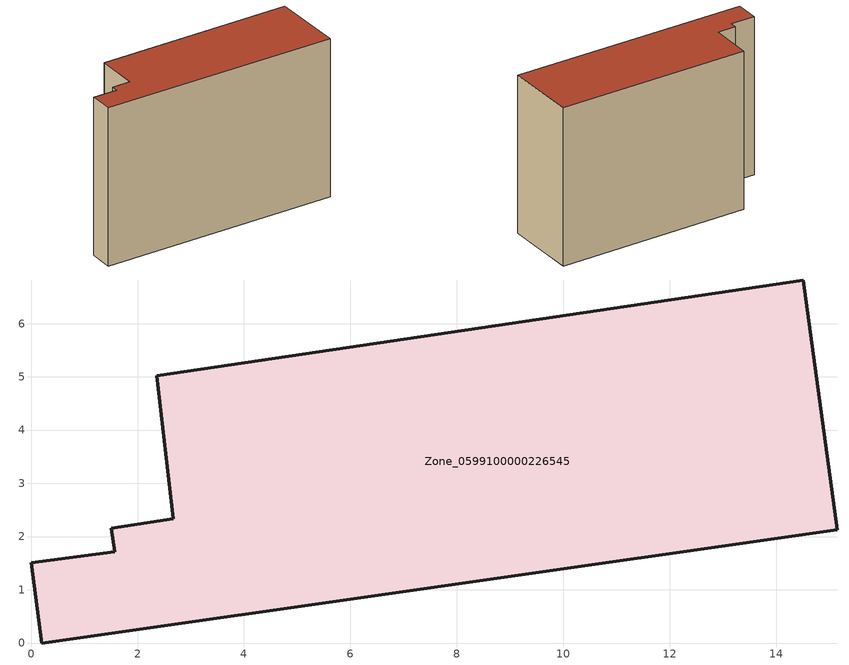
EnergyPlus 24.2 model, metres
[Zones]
Zone_0599100000226545
 floor ground (C_G): 14.51,6.82 15.15,2.13 0.2,0 0,1.51 1.57,1.72 1.51,2.16 2.67,2.33 2.36,5.02 z0
 wall outside (C_F): 2.67,2.33 1.51,2.16 1.57,1.72 0,1.51 0.2,0 15.15,2.13 14.51,6.82 2.36,5.02 2.67,2.33 z0:10.12
 roof outside (C_R): 14.51,6.82 2.36,5.02 2.67,2.33 1.51,2.16 1.57,1.72 0,1.51 0.2,0 15.15,2.13 z10.12
[BUILDING]
Pand.0599100000226545: North Axis=0; Terrain=City; Loads Convergence Tolerance Value=0.04; Temperature Convergence Tolerance Value=0.4; Solar Distribution=FullExterior; Maximum Number of Warmup Days=25; Minimum Number of Warmup Days=1
[Site:Location]
Rotterdam.The.Hague.AP_ZH_NLD Design_Conditions: Latitude=51.96; Longitude=4.45; Time Zone=1; Elevation=-4.5
[SITE:GROUNDTEMPERATURE:BUILDINGSURFACE]
18, 18, 18, 18, 18, 18, 18, 18, 18, 18, 18, 18
[MATERIAL] Thermal Absorptance=0.9; Solar Absorptance=0.7; Visible Absorptance=0.7
Name | Roughness | Thickness | Conductivity | Density | Specific Heat
G.TI.1946 | MediumSmooth | 0.15 | 1 | 540 | 1210
F.TI.1946 | Rough | 0.3 | 0.857143 | 1920 | 840
R.TI.1946 | MediumRough | 0.2 | 0.1 | 1500 | 1000
[CONSTRUCTION]
C_G: G.TI.1946
C_F: F.TI.1946
C_R: R.TI.1946
[ZONE]
Zone_0599100000226545: Type=1; Multiplier=1; Ceiling Height=Autocalculate; Volume=Autocalculate; Floor Area=autocalculate; Part of Total Floor Area=Yes
[ZONEINFILTRATION:DESIGNFLOWRATE]
Infil_Zone_0599100000226545: Zone or ZoneList or Space or SpaceList=Zone_0599100000226545; Schedule=AlwaysOn; Design Flow Rate Calculation Method=Flow/Area; Flow Rate per Floor Area=0.003; Constant Term Coefficient=1; Temperature Term Coefficient=0; Velocity Term Coefficient=0; Velocity Squared Term Coefficient=0
[HVACTEMPLATE:ZONE:IDEALLOADSAIRSYSTEM]
Zone_0599100000226545: Maximum Heating Supply Air Temperature=50; Minimum Cooling Supply Air Temperature=13; Maximum Heating Supply Air Humidity Ratio=0.0156; Minimum Cooling Supply Air Humidity Ratio=0.0077; Heating Limit=NoLimit; Cooling Limit=NoLimit; Dehumidification Control Type=ConstantSensibleHeatRatio; Cooling Sensible Heat Ratio=0.7; Dehumidification Setpoint=60; Humidification Control Type=None; Humidification Setpoint=30; Outdoor Air Method=None; Outdoor Air Flow Rate per Person=0.00944; Outdoor Air Flow Rate per Zone Floor Area=0; Outdoor Air Flow Rate per Zone=0; Demand Controlled Ventilation Type=None; Outdoor Air Economizer Type=NoEconomizer; Heat Recovery Type=None; Sensible Heat Recovery Effectiveness=0.7; Latent Heat Recovery Effectiveness=0.65
[ZONECONTROL:THERMOSTAT]
ThermostatControl_Zone_0599100000226545: Zone or ZoneList=Zone_0599100000226545; Control Type Schedule=DualSetpointControlType; Control 1=Thermostat_Zone_0599100000226545; Temperature Difference Between Cutout And Setpoint=0
[THERMOSTATSETPOINT:DUALSETPOINT]
Thermostat_Zone_0599100000226545: Heating Setpoint Temperature Schedule=HeatingSetpoint_Zone_0599100000226545; Cooling Setpoint Temperature Schedule=CoolingSetpoint_Zone_0599100000226545
[SCHEDULE:COMPACT]
HeatingSetpoint_Zone_0599100000226545: Through: 12/31, For: AllDays, Until: 24:00, 21
CoolingSetpoint_Zone_0599100000226545: Through: 12/31, For: AllDays, Until: 24:00, 24
DualSetpointControlType: Through: 12/31, For: AllDays, Until: 24:00, 4
AlwaysOn: Through: 12/31, For: AllDays, Until: 24:00, 1
